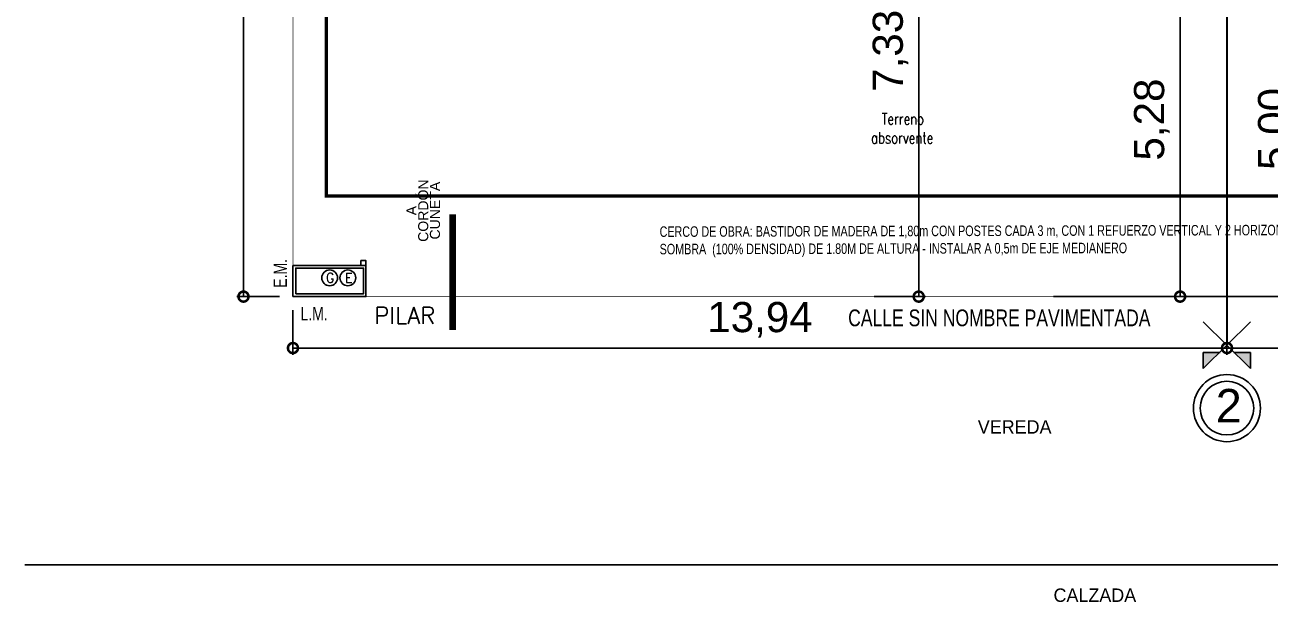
# Model space of a CAD drawing. Header units: millimetres. Extents: x 267 to 536, y -193 to 59.
# Drawn here: x 465.45 to 484.04, y -192.63 to -184.03 of the extents above; entities that cross this region are included whole.
import ezdxf

# ---------------------------------------------------------------- set-up
doc = ezdxf.new("R2010")
doc.units = ezdxf.units.MM
doc.header["$LTSCALE"] = 20
doc.linetypes.add('BORDER2', pattern=[0.875, 0.25, -0.125, 0.25, -0.125, 0, -0.125])
doc.linetypes.add('CENTRO', pattern=[50.8, 31.75, -6.35, 6.35, -6.35])
for name, color, linetype in [('-lote y retiros', 1, 'Continuous'), ('0-TEXTO', 4, 'Continuous'), ('0-VISTA', 2, 'Continuous'), ('005TEXTO220', 220, 'Continuous'), ('01-ELECTRICIDAD', 30, 'Continuous'), ('02AGUA FRIA170', 170, 'Continuous'), ('04', 4, 'Continuous'), ('B-REFERENCIAS', 1, 'Continuous'), ('Hatch rojo', 10, 'Continuous'), ('IP-Pluvial', 50, 'Continuous')]:
    doc.layers.add(name, color=color, linetype=linetype)
doc.layers.add('03', color=3, linetype='Continuous', lineweight=30)
doc.layers.add('new', color=7, linetype='Continuous', true_color=0xf50000)
doc.styles.add('Arial', font='arial.ttf', dxfattribs={"height": 0.15})
doc.styles.add('BOOK', font='BKANT.TTF')
doc.styles.add('DESLOC', font='arial.ttf', dxfattribs={"width": 0.75})
doc.styles.add('ROMANS', font='romans.shx')
doc.styles.get("Standard").update_dxf_attribs({"font": 'arial.ttf'})
doc.styles.add('SWIS', font='swisscl.ttf')
doc.dimstyles.new('H', dxfattribs={"dimtxt": 0.45, "dimasz": 0.3, "dimexe": 0.1, "dimexo": 0.2, "dimgap": 0.15, "dimtad": 1, "dimzin": 0, "dimtxsty": 'Standard', "dimblk": 'DOTSMALL', "dimcen": 0, "dimclrd": 256, "dimclre": 256, "dimaunit": 1, "dimadec": 3, "dimazin": 0, "dimtfac": 1, "dimtofl": 0, "dimtmove": 1, "dimatfit": 2, "dimldrblk": 'DOTSMALL', "dimfxl": 0.18, "dimtolj": 1, "dimtzin": 0, "dimlwd": -1, "dimlwe": -1, "dimarcsym": 2})

# ---------------------------------------------------------------- blocks, each defined once
blk = doc.blocks.new('_DotSmall')
at = {"color": 0, "linetype": 'ByBlock', "const_width": 0.5}
blk.add_lwpolyline([(-0.0625, 0, 1), (0.0625, 0, 1)], format="xyb", close=True, dxfattribs=at)
blk = doc.blocks.new('*D194')
at = {"layer": 'Defpoints', "color": 0, "transparency": 16777216}
for p in [(480.603, -183.08), (480.603, -188.08), (484.543, -188.08)]:
    blk.add_point(p, dxfattribs=at)
at = {"layer": 'new', "linetype": 'Continuous', "transparency": 16777216}
for p, q in [((480.803, -183.08), (484.643, -183.08)), ((484.543, -183.08), (484.543, -188.08)), ((480.803, -188.08), (484.643, -188.08))]:
    blk.add_line(p, q, dxfattribs=at)
at = {"layer": 'new', "transparency": 16777216, "xscale": 0.3, "yscale": 0.3, "zscale": 0.3}
for p, rotation in [((484.543, -183.08), 90), ((484.543, -188.08), 270)]:
    blk.add_blockref('_DotSmall', p, dxfattribs=dict(at, rotation=rotation))
at = {"layer": 'new', "color": 0, "transparency": 16777216, "insert": (484.122, -185.58), "char_height": 0.45, "attachment_point": 5, "rotation": 90}
blk.add_mtext('\\A1;5,00', dxfattribs=at)
blk = doc.blocks.new('ejes de replanteo')
at = {"layer": '02AGUA FRIA170'}
h = blk.add_hatch(color=256, dxfattribs=at)
h.dxf.hatch_style = 1
h.paths.add_polyline_path([(20.168, 3.445), (20.418, 3.695), (20.168, 3.695)])
h = blk.add_hatch(color=256, dxfattribs=at)
h.dxf.hatch_style = 1
h.paths.add_polyline_path([(20.875, 3.445), (20.875, 3.695), (20.625, 3.695)])
for p, q in [((20.875, 4.142), (20.168, 3.445)), ((20.875, 3.445), (20.168, 4.142)), ((20.168, 3.445), (20.168, 3.685)), ((20.168, 3.685), (20.418, 3.685)), ((20.875, 3.685), (20.625, 3.685)), ((20.875, 3.445), (20.875, 3.685))]:
    blk.add_line(p, q, dxfattribs=at)
at = {"layer": '02AGUA FRIA170', "linetype": 'BORDER2', "const_width": 0.03}
blk.add_lwpolyline([(20.521, 38.897), (20.521, 3.794)], dxfattribs=at)
at = {"layer": '02AGUA FRIA170'}
for radius in [0.5, 0.4]:
    blk.add_circle((20.521, 2.853), radius, dxfattribs=at)
at = {"layer": '02AGUA FRIA170', "style": 'Arial'}
blk.add_text('2', height=0.5, dxfattribs=at).set_placement((20.354, 2.639))
blk = doc.blocks.new('*D251')
at = {"layer": 'Defpoints', "color": 0, "transparency": 16777216}
for p in [(483.392, -188.08), (490.392, -188.08), (483.392, -188.847)]:
    blk.add_point(p, dxfattribs=at)
at = {"layer": 'new', "linetype": 'Continuous', "transparency": 16777216}
for p, q in [((483.392, -188.28), (483.392, -188.947)), ((490.392, -188.28), (490.392, -188.947)), ((490.392, -188.847), (483.392, -188.847))]:
    blk.add_line(p, q, dxfattribs=at)
at = {"layer": 'new', "transparency": 16777216, "xscale": 0.3, "yscale": 0.3, "zscale": 0.3, "rotation": 180}
blk.add_blockref('_DotSmall', (483.392, -188.847), dxfattribs=at)
at = {"layer": 'new', "transparency": 16777216, "xscale": 0.3, "yscale": 0.3, "zscale": 0.3}
blk.add_blockref('_DotSmall', (490.392, -188.847), dxfattribs=at)
at = {"layer": 'new', "color": 0, "transparency": 16777216, "insert": (486.892, -188.427), "char_height": 0.45, "attachment_point": 5}
blk.add_mtext('\\A1;7,00', dxfattribs=at)
blk = doc.blocks.new('*D252')
at = {"layer": 'Defpoints', "color": 0, "transparency": 16777216}
for p in [(469.452, -188.08), (483.392, -188.08), (469.452, -188.847)]:
    blk.add_point(p, dxfattribs=at)
at = {"layer": 'new', "linetype": 'Continuous', "transparency": 16777216}
for p, q in [((469.452, -188.28), (469.452, -188.947)), ((483.392, -188.28), (483.392, -188.947)), ((483.392, -188.847), (469.452, -188.847))]:
    blk.add_line(p, q, dxfattribs=at)
at = {"layer": 'new', "transparency": 16777216, "xscale": 0.3, "yscale": 0.3, "zscale": 0.3, "rotation": 180}
blk.add_blockref('_DotSmall', (469.452, -188.847), dxfattribs=at)
at = {"layer": 'new', "transparency": 16777216, "xscale": 0.3, "yscale": 0.3, "zscale": 0.3}
blk.add_blockref('_DotSmall', (483.392, -188.847), dxfattribs=at)
at = {"layer": 'new', "color": 0, "transparency": 16777216, "insert": (476.422, -188.427), "char_height": 0.45, "attachment_point": 5}
blk.add_mtext('\\A1;13,94', dxfattribs=at)
blk = doc.blocks.new('*D293')
at = {"layer": 'Defpoints', "color": 0, "transparency": 16777216}
for p in [(482.692, -182.8), (482.708, -182.8), (482.708, -188.08)]:
    blk.add_point(p, dxfattribs=at)
at = {"layer": 'new', "linetype": 'Continuous', "transparency": 16777216}
for p, q in [((482.508, -182.8), (482.592, -182.8)), ((482.692, -188.08), (482.692, -182.8)), ((482.508, -188.08), (482.592, -188.08))]:
    blk.add_line(p, q, dxfattribs=at)
at = {"layer": 'new', "transparency": 16777216, "xscale": 0.3, "yscale": 0.3, "zscale": 0.3}
for p, rotation in [((482.692, -182.8), 90), ((482.692, -188.08), 270)]:
    blk.add_blockref('_DotSmall', p, dxfattribs=dict(at, rotation=rotation))
at = {"layer": 'new', "color": 0, "transparency": 16777216, "insert": (482.271, -185.44), "char_height": 0.45, "attachment_point": 5, "rotation": 90}
blk.add_mtext('\\A1;5,28', dxfattribs=at)
blk = doc.blocks.new('*D294')
at = {"layer": 'Defpoints', "color": 0, "transparency": 16777216}
for p in [(477.927, -180.75), (477.927, -188.08), (478.791, -188.08)]:
    blk.add_point(p, dxfattribs=at)
at = {"layer": 'new', "linetype": 'Continuous', "transparency": 16777216}
for p, q in [((478.127, -180.75), (478.891, -180.75)), ((478.791, -180.75), (478.791, -188.08)), ((478.127, -188.08), (478.891, -188.08))]:
    blk.add_line(p, q, dxfattribs=at)
at = {"layer": 'new', "transparency": 16777216, "xscale": 0.3, "yscale": 0.3, "zscale": 0.3}
for p, rotation in [((478.791, -180.75), 90), ((478.791, -188.08), 270)]:
    blk.add_blockref('_DotSmall', p, dxfattribs=dict(at, rotation=rotation))
at = {"layer": 'new', "color": 0, "transparency": 16777216, "insert": (478.371, -184.415), "char_height": 0.45, "attachment_point": 5, "rotation": 90}
blk.add_mtext('\\A1;7,33', dxfattribs=at)
blk = doc.blocks.new('*D299')
at = {"layer": 'Defpoints', "color": 0, "transparency": 16777216}
for p in [(468.714, -174.08), (469.452, -174.08), (469.452, -188.08)]:
    blk.add_point(p, dxfattribs=at)
at = {"layer": 'new', "linetype": 'Continuous', "transparency": 16777216}
for p, q in [((469.252, -174.08), (468.614, -174.08)), ((468.714, -188.08), (468.714, -174.08)), ((469.252, -188.08), (468.614, -188.08))]:
    blk.add_line(p, q, dxfattribs=at)
at = {"layer": 'new', "transparency": 16777216, "xscale": 0.3, "yscale": 0.3, "zscale": 0.3}
for p, rotation in [((468.714, -174.08), 90), ((468.714, -188.08), 270)]:
    blk.add_blockref('_DotSmall', p, dxfattribs=dict(at, rotation=rotation))
at = {"layer": 'new', "color": 0, "transparency": 16777216, "insert": (468.293, -181.08), "char_height": 0.45, "attachment_point": 5, "rotation": 90}
blk.add_mtext('\\A1;14,00', dxfattribs=at)

msp = doc.modelspace()

# ---------------------------------------------------------------- linework, layer by layer
at = {"layer": '-lote y retiros', "linetype": 'CENTRO', "ltscale": 0.01, "const_width": 0.01}
msp.add_lwpolyline([(490.392, -188.08), (490.392, -152.95), (469.452, -152.95), (469.452, -188.08)], close=True, dxfattribs=at)
msp.add_lwpolyline([(465.452, -192.08), (494.392, -192.08)])
at = {"layer": '0-VISTA'}
for points in [[(469.452, -188.08), (469.452, -187.617), (470.542, -187.617), (470.542, -188.08)], [(469.495, -188.037), (469.495, -187.654), (470.505, -187.654), (470.505, -188.037)], [(470.467, -187.542), (470.542, -187.542), (470.542, -187.617), (470.467, -187.617)]]:
    msp.add_lwpolyline(points, close=True, dxfattribs=at)
at = {"layer": '01-ELECTRICIDAD'}
msp.add_circle((470.272, -187.801), 0.118, dxfattribs=at)
at = {"layer": '03', "const_width": 0.05}
msp.add_lwpolyline([(489.892, -186.58), (489.892, -153.45), (469.952, -153.45), (469.952, -186.58)], close=True, dxfattribs=at)
at = {"layer": 'Hatch rojo'}
msp.add_circle((470, -187.801), 0.118, dxfattribs=at)
at = {"layer": 'IP-Pluvial', "const_width": 0.1}
msp.add_lwpolyline([(471.835, -186.855), (471.835, -188.58)], dxfattribs=at)

# ---------------------------------------------------------------- block references
at = {"layer": '04'}
msp.add_blockref('ejes de replanteo', (462.87, -192.596), dxfattribs=at)

# ---------------------------------------------------------------- texts
at = {"layer": '0-TEXTO', "attachment_point": 1, "style": 'DESLOC'}
for s, width, heights, insert, char_height in [('\\pi0.53072;{\\Fromans|c0;\\H0.85x;Terreno \\P\\pi0.37286;absorvente}', 1.74144, [0], (477.707, -185.345), 0.2), ('\\pi0.38724;L.M.', 0.84237, [0.566], (469.177, -188.236), 0.2), ('\\pi0.85405;CALLE SIN NOMBRE PAVIMENTADA', 5.82499, [0.658], (476.884, -188.272), 0.25)]:
    msp.add_mtext_dynamic_manual_height_columns(s, width=width, gutter_width=1.5, heights=heights, dxfattribs=dict(at, insert=insert, char_height=char_height))
at = {"layer": '0-TEXTO', "lineweight": 100, "insert": (471.397, -186.798), "char_height": 0.15, "width": 2.39416, "attachment_point": 5, "rotation": 90, "line_spacing_factor": 0.7, "style": 'DESLOC'}
msp.add_mtext('{\\W1;A \\PCORDÓN \\PCUNETA}', dxfattribs=at)
at = {"layer": '0-TEXTO', "insert": (469.163, -188.325), "char_height": 0.2, "attachment_point": 1, "rotation": 90, "style": 'DESLOC'}
msp.add_mtext_dynamic_manual_height_columns('\\pi0.37624;E.M.', width=0.84237, gutter_width=1.5, heights=[0.566], dxfattribs=at)
at = {"layer": '0-TEXTO', "insert": (470.667, -188.236), "char_height": 0.25, "width": 196.33012, "attachment_point": 1, "style": 'ROMANS'}
msp.add_mtext('PILAR', dxfattribs=at)
at = {"layer": '005TEXTO220', "style": 'BOOK'}
for s, p in [('VEREDA', (479.673, -190.123)), ('CALZADA', (480.803, -192.632, 0))]:
    msp.add_text(s, height=0.2, dxfattribs=at).set_placement(p)
at = {"layer": '01-ELECTRICIDAD', "insert": (470.229, -187.728), "char_height": 0.14147, "attachment_point": 1, "style": 'ROMANS'}
msp.add_mtext_dynamic_manual_height_columns('{\\Fromans|c0;\\T0.8;E}', width=2.64897, gutter_width=29.473, heights=[0], dxfattribs=at)
at = {"layer": 'B-REFERENCIAS', "insert": (474.924, -187.033), "char_height": 0.156435, "width": 12.6905, "attachment_point": 1, "rotation": 0.1495, "style": 'SWIS'}
msp.add_mtext('\\A1;CERCO DE OBRA: BASTIDOR DE MADERA DE 1,80m CON POSTES CADA 3 m, CON 1 REFUERZO VERTICAL Y 2 HORIZONTALES EN TODO EL PERIMETRO + MEDIA SOMBRA  (100% DENSIDAD) DE 1.80M DE ALTURA - INSTALAR A 0,5m DE EJE MEDIANERO', dxfattribs=at)
at = {"layer": 'Hatch rojo', "insert": (469.944, -187.728), "char_height": 0.14147, "attachment_point": 1, "style": 'ROMANS'}
msp.add_mtext_dynamic_manual_height_columns('{\\Fromans|c0;\\T0.8;G}', width=2.64897, gutter_width=29.473, heights=[0], dxfattribs=at)

# ---------------------------------------------------------------- dimensions: what is measured, and where the dimension line sits
at = {"layer": 'new', "color": 1, "true_color": 0xfa0000}
for base, p1, p2, picture, middle in [((468.714, -174.08), (469.452, -188.08), (469.452, -174.08), '*D299', (468.293, -181.08)), ((478.791, -188.08), (477.927, -180.75), (477.927, -188.08), '*D294', (478.371, -184.415)), ((482.692, -182.8), (482.708, -188.08), (482.708, -182.8), '*D293', (482.271, -185.44)), ((484.543, -188.08), (480.603, -183.08), (480.603, -188.08), '*D194', (484.122, -185.58))]:
    dim = msp.add_linear_dim(base=base, p1=p1, p2=p2, angle=90, dimstyle='H', dxfattribs=at)
    dim.commit()
    dim.dimension.update_dxf_attribs({"geometry": picture, "text_midpoint": middle})
for base, p1, p2, picture, middle in [((469.452, -188.847), (483.392, -188.08), (469.452, -188.08), '*D252', (476.422, -188.427)), ((483.392, -188.847), (490.392, -188.08), (483.392, -188.08), '*D251', (486.892, -188.427))]:
    dim = msp.add_linear_dim(base=base, p1=p1, p2=p2, dimstyle='H', dxfattribs=at)
    dim.commit()
    dim.dimension.update_dxf_attribs({"geometry": picture, "text_midpoint": middle})

doc.saveas('drawing.dxf')
